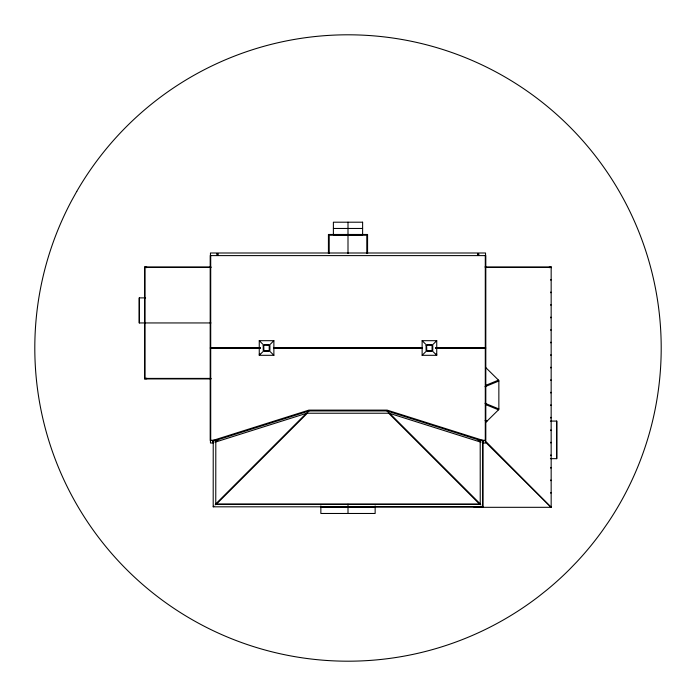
<?xml version="1.0" encoding="UTF-8"?>
<svg xmlns="http://www.w3.org/2000/svg" width="696" height="696" viewBox="0 0 696 696"><rect width="100%" height="100%" fill="white"/><g stroke="black" fill="none" stroke-linecap="round" stroke-linejoin="round"><path stroke-width="1.04" d="M484.973 266.959L551.162 266.959L551.162 507.314L485.121 441.795M485.643 441.273L551.162 507.314L474.124 507.314M259.26 355.308L259.26 340.692L273.876 340.692L273.876 355.308L259.26 355.308L262.914 351.654M270.222 344.346L273.876 340.692M213.863 442.334L213.194 443.004L210.453 443.004L210.453 440.394L215.769 440.429L309.067 410.945L386.933 410.945L480.197 440.394L485.547 440.455L485.547 443.039L482.807 443.039L482.137 442.369M215.134 441.064L215.804 440.394L215.769 504.243L480.231 504.269L480.866 504.905M215.804 503.878L306.301 413.38M482.772 443.004L482.772 506.818L213.194 506.818L213.863 506.149M215.134 504.878L215.804 504.208L480.197 504.208M215.804 441.96L306.779 413.233L309.067 410.945M216.334 504.208L307.31 413.233M422.124 355.308L422.124 340.692L436.74 340.692L436.74 355.308L422.124 355.308L425.778 351.654M433.086 344.346L436.74 340.692M485.808 422.324L498.858 409.457L498.858 380.503L485.59 367.418M485.886 385.288L498.484 380.138M484.999 386.689L498.858 381.025M213.011 440.394L308.867 410.118L387.133 410.118L482.989 440.394M333.384 228.462L362.616 228.462M211.027 266.959L144.725 266.959L144.725 378.928L211.027 378.928M144.725 267.481L210.984 267.481M485.39 267.481L551.162 267.481M144.838 267.743L145.151 266.959M550.849 279.488L550.849 280.27M550.849 292.015L550.849 292.798M145.594 297.888L139.2 297.888L139.2 322.944L210.984 322.944M550.849 304.543L550.849 305.327M550.849 317.072L550.849 317.855M550.849 329.6L550.849 330.382M550.849 342.127L550.849 342.91M210.714 347.591L260.435 347.591M274.041 347.591L422.089 347.591M435.696 347.591L485.286 347.591M210.192 348L260.435 348M274.041 348L422.089 348M435.696 348L485.808 348M210.714 348.409L260.435 348.409M274.041 348.409L422.089 348.409M435.696 348.409L485.286 348.409M259.26 354.264L260.304 354.264M435.696 354.264L436.74 354.264M550.849 354.655L550.849 355.439M550.849 367.183L550.849 367.966M144.838 378.145L145.151 378.928M144.725 378.406L210.984 378.406M550.849 379.712L550.849 380.495M550.849 392.24L550.849 393.022M550.849 404.767L550.849 405.55M306.779 413.233L389.221 413.233L480.197 441.96M550.849 417.296L550.849 418.079M550.405 421.08L556.8 421.08L556.8 458.664L550.405 458.664M550.849 429.824L550.849 430.606M217.97 440.394L210.192 440.394L210.192 255.606L485.808 255.606L485.808 440.394L478.03 440.394M550.849 442.221L550.849 443.004M550.849 454.88L550.849 455.663M550.849 467.407L550.849 468.19M550.849 479.935L550.849 480.718M550.849 492.463L550.849 493.247M482.807 443.039L482.807 506.853L348 506.853L348 504.208M320.856 507.21L375.144 507.21M550.449 507.149L551.162 507.314L551.162 506.792M485.077 420.628L487.096 421.054M484.999 403.271L498.858 408.935M485.886 404.672L498.484 409.814M422.124 340.692L425.778 344.346M433.086 351.654L436.74 355.308M480.231 504.269L480.197 440.394L480.866 441.099M389.699 413.38L480.197 503.878M386.933 410.945L389.221 413.233M482.137 506.183L482.807 506.853M388.699 413.233L479.675 504.208M259.26 340.692L262.914 344.346M270.222 351.654L273.876 355.308M550.997 506.601L551.041 507.193M556.669 421.08L556.669 458.664M551.162 266.959L551.162 267.743L550.849 266.959M549.301 266.959L549.301 267.743M485.547 255.606L485.547 252.996L210.453 252.996L210.453 255.606M485.286 255.606L485.286 440.394M375.144 505.905L375.144 513.474L320.856 513.474L320.856 505.905M367.575 253.553L367.575 234.465L328.425 234.465L328.425 253.553M366.792 253.483L366.792 235.248L329.208 235.248L329.208 253.483M348 222.198L348 253.553M348 507.21L348 513.474M213.228 442.969L213.194 506.818M210.714 255.606L210.714 440.394M146.699 266.959L146.699 267.743M146.699 378.145L146.699 378.928M144.838 266.959L144.838 378.928M139.331 297.888L139.331 322.944M263.219 345.573L263.219 350.427A1.305 1.305 0 0 0 264.141 351.35L268.995 351.35A1.305 1.305 0 0 0 269.918 350.427L269.918 345.573A1.305 1.305 0 0 0 268.995 344.65L264.141 344.65A1.305 1.305 0 0 0 263.219 345.573M263.74 345.677L263.932 350.636L269.213 350.636L269.213 345.364L264.497 345.129L263.74 345.677M426.082 345.573L426.082 350.427A1.305 1.305 0 0 0 427.005 351.35L431.859 351.35A1.305 1.305 0 0 0 432.781 350.427L432.781 345.573A1.305 1.305 0 0 0 431.859 344.65L427.005 344.65A1.305 1.305 0 0 0 426.082 345.573M426.605 345.677L426.787 350.636L432.068 350.636L432.068 345.364L427.361 345.129L426.605 345.677M216.891 253.91L217.178 254.98L218.248 254.692L217.961 253.622L216.891 253.91M477.56 253.91L477.848 254.98L478.918 254.692L478.63 253.622L477.56 253.91M76.76 191.4L71.784 200.361A313.2 313.2 0 0 0 538.66 596.481L546.691 590.104A313.2 313.2 0 0 0 569.467 569.467L576.592 562.098A313.2 313.2 0 0 0 602.579 530.43L608.417 522.009A313.2 313.2 0 0 0 513.387 82.032A313.2 313.2 0 0 0 76.76 191.4M212.584 441.134L212.584 442.247L213.689 442.247L213.689 441.134L212.584 441.134M482.415 441.134L482.415 442.247L483.52 442.247L483.52 441.134L482.415 441.134M362.616 222.198L333.384 222.198L333.384 234.726L362.616 234.726L362.616 222.198"/></g></svg>
